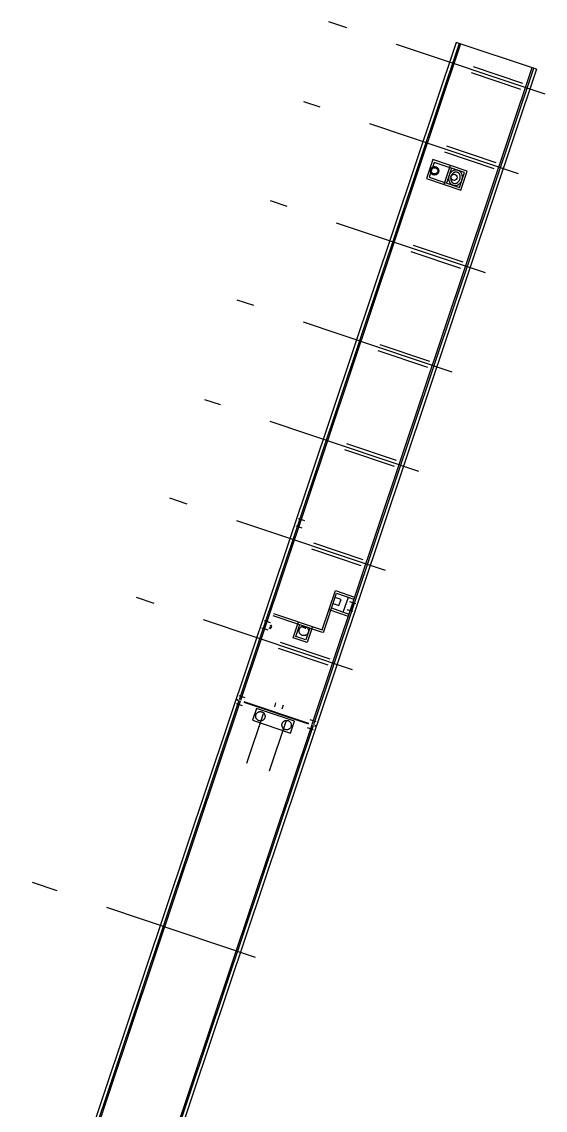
# Model space of a CAD drawing. Extents: x 2610184 to 2620710, y 1263771 to 1270672.
# Drawn here: x 2611907.4 to 2611957.4, y 1269982.1 to 1270086.1 of the extents above; entities that cross this region are included whole.
import ezdxf

# ---------------------------------------------------------------- set-up
doc = ezdxf.new("R2010")
doc.units = 0
doc.header["$LTSCALE"] = 5
doc.linetypes.add('CADWORK_AC48', pattern=[15, 1, -14])
doc.linetypes.add('CADWORK_AC49', pattern=[55, 3, -1, 0.5, -50.5])
doc.layers.add('VIADUKT_BADENSTRASSE', color=94, linetype='CONTINUOUS')

msp = doc.modelspace()

# ---------------------------------------------------------------- linework, layer by layer
at = {"layer": 'VIADUKT_BADENSTRASSE', "color": 180, "linetype": 'CADWORK_AC49', "lineweight": -3}
for p, q in [((2611957.39, 1270079.13), (2611936.71, 1270086.06)), ((2611954.85, 1270071.54), (2611934.33, 1270078.42)), ((2611951.67, 1270062.06), (2611931.12, 1270068.95)), ((2611948.49, 1270052.58), (2611927.94, 1270059.47)), ((2611945.31, 1270043.1), (2611924.86, 1270049.95)), ((2611942.13, 1270033.62), (2611921.5, 1270040.53)), ((2611938.96, 1270024.14), (2611918.33, 1270031.05)), ((2611929.71, 1269996.65), (2611907.35, 1270004.15))]:
    msp.add_line(p, q, dxfattribs=at)
at = {"layer": 'VIADUKT_BADENSTRASSE', "color": 180, "linetype": 'Continuous', "lineweight": -3}
for p, q in [((2611956.55, 1270081.52), (2611948.87, 1270084.09)), ((2611949.15, 1270084), (2611928.12, 1270021.26)), ((2611949.29, 1270083.95), (2611928.26, 1270021.21)), ((2611956.12, 1270081.66), (2611935.09, 1270018.92)), ((2611956.26, 1270081.61), (2611935.23, 1270018.87)), ((2611956.55, 1270081.52), (2611935.51, 1270018.78)), ((2611927.82, 1270021.3), (2611928, 1270021.24)), ((2611927.83, 1270021.35), (2611928.01, 1270021.29)), ((2611928.57, 1270021.05), (2611934.75, 1270018.98)), ((2611928.58, 1270021.1), (2611934.76, 1270019.03)), ((2611935.32, 1270018.79), (2611935.5, 1270018.73)), ((2611935.33, 1270018.84), (2611935.51, 1270018.78))]:
    msp.add_line(p, q, dxfattribs=at)
at = {"layer": 'VIADUKT_BADENSTRASSE', "color": 180, "linetype": 'CADWORK_AC48', "lineweight": -3}
for p, q in [((2611955.26, 1270080.16), (2611949.08, 1270082.23)), ((2611955.07, 1270079.59), (2611948.89, 1270081.66)), ((2611952.52, 1270072), (2611946.34, 1270074.08)), ((2611952.71, 1270072.57), (2611946.53, 1270074.65)), ((2611948.31, 1270072.32), (2611947.71, 1270070.52)), ((2611948.44, 1270072.07), (2611947.96, 1270070.65)), ((2611949.33, 1270062.48), (2611943.15, 1270064.55)), ((2611949.54, 1270063.09), (2611943.35, 1270065.16)), ((2611946.17, 1270053.04), (2611939.98, 1270055.11)), ((2611946.36, 1270053.61), (2611940.18, 1270055.68)), ((2611942.99, 1270043.56), (2611936.81, 1270045.63)), ((2611943.18, 1270044.13), (2611937, 1270046.2)), ((2611934, 1270038.51), (2611933.76, 1270037.8)), ((2611934.4, 1270038.37), (2611933.81, 1270038.57)), ((2611934.16, 1270037.66), (2611933.57, 1270037.86)), ((2611940, 1270034.65), (2611933.82, 1270036.72)), ((2611939.81, 1270034.08), (2611933.63, 1270036.15)), ((2611938.09, 1270029.66), (2611938.59, 1270031.07)), ((2611936.96, 1270030.05), (2611938.62, 1270029.47)), ((2611938.67, 1270030.68), (2611939.24, 1270030.49)), ((2611939.05, 1270030.55), (2611938.79, 1270029.79)), ((2611936.72, 1270029.92), (2611938.56, 1270029.28)), ((2611938.41, 1270029.92), (2611938.98, 1270029.73)), ((2611930.89, 1270027.92), (2611930.3, 1270028.12)), ((2611930.73, 1270028.76), (2611930.49, 1270028.05)), ((2611931.13, 1270028.63), (2611930.54, 1270028.83)), ((2611931.09, 1270028.09), (2611930.99, 1270028.12)), ((2611931.09, 1270028.11), (2611931, 1270028.14)), ((2611931.08, 1270028.39), (2611931.17, 1270028.36)), ((2611931.09, 1270028.41), (2611931.18, 1270028.38)), ((2611931.19, 1270028.32), (2611931.13, 1270028.13)), ((2611931.21, 1270028.31), (2611931.15, 1270028.12)), ((2611934.23, 1270028.25), (2611934.26, 1270028.35)), ((2611934.25, 1270028.25), (2611934.28, 1270028.34)), ((2611934.45, 1270028.12), (2611934.26, 1270028.19)), ((2611934.46, 1270028.14), (2611934.27, 1270028.21)), ((2611934.52, 1270028.26), (2611934.49, 1270028.16)), ((2611934.54, 1270028.25), (2611934.51, 1270028.16)), ((2611936.82, 1270025.17), (2611930.64, 1270027.24)), ((2611936.63, 1270024.6), (2611930.45, 1270026.67)), ((2611928.71, 1270021.45), (2611928.13, 1270021.65)), ((2611928.45, 1270020.7), (2611927.88, 1270020.89)), ((2611931.62, 1270021), (2611931.5, 1270020.62)), ((2611932.33, 1270020.76), (2611932.21, 1270020.39)), ((2611930.42, 1270019.93), (2611910.98, 1269961.71)), ((2611932.6, 1270019.2), (2611918.14, 1269975.9)), ((2611934.63, 1270018.62), (2611935.2, 1270018.43)), ((2611934.88, 1270019.38), (2611935.45, 1270019.19))]:
    msp.add_line(p, q, dxfattribs=at)
at = {"layer": 'VIADUKT_BADENSTRASSE', "color": 180, "linetype": 'Continuous', "lineweight": -3}
for points in [[(2611948.87, 1270084.09), (2611911.17, 1269971.65)], [(2611928.1, 1270021.21), (2611911.46, 1269971.56)], [(2611928.24, 1270021.16), (2611911.6, 1269971.51)], [(2611935.07, 1270018.87), (2611921.6, 1269978.7)], [(2611935.21, 1270018.82), (2611921.74, 1269978.66)], [(2611935.5, 1270018.73), (2611922.03, 1269978.56)]]:
    msp.add_lwpolyline(points, dxfattribs=at)
at = {"layer": 'VIADUKT_BADENSTRASSE', "color": 180, "linetype": 'CADWORK_AC48', "lineweight": -3}
for points in [[(2611949.32, 1270069.98), (2611949.93, 1270071.78), (2611946.64, 1270072.89), (2611946.04, 1270071.08), (2611949.32, 1270069.98), (2611949.32, 1270069.98)], [(2611949.2, 1270070.23), (2611949.67, 1270071.66), (2611946.77, 1270072.63), (2611946.29, 1270071.21), (2611949.2, 1270070.23), (2611949.2, 1270070.23)], [(2611931.34, 1270029.33), (2611936.18, 1270027.7), (2611937.45, 1270031.47), (2611939.1, 1270030.88)], [(2611931.4, 1270029.51), (2611936.06, 1270027.95), (2611937.33, 1270031.72), (2611939.16, 1270031.07)], [(2611937.11, 1270030.48), (2611937.67, 1270030.28), (2611937.87, 1270030.85), (2611937.31, 1270031.04)], [(2611935.13, 1270028.27), (2611934.62, 1270026.75), (2611933.29, 1270027.19), (2611933.8, 1270028.71)], [(2611934.88, 1270028.14), (2611934.49, 1270027), (2611933.55, 1270027.32), (2611933.93, 1270028.46)], [(2611933.43, 1270019.24), (2611929.78, 1270020.46), (2611929.4, 1270019.32), (2611933.05, 1270018.1), (2611933.43, 1270019.24), (2611933.43, 1270019.24)]]:
    msp.add_lwpolyline(points, dxfattribs=at)
for centre, radius in [((2611946.81, 1270071.82), 0.4), ((2611934.31, 1270027.86), 0.45), ((2611930.16, 1270019.7), 0.45), ((2611932.67, 1270018.86), 0.45)]:
    msp.add_circle(centre, radius, dxfattribs=at)
at = {"layer": 'VIADUKT_BADENSTRASSE', "color": 180, "linetype": 'Continuous', "lineweight": -3}
for centre in [(2611946.81, 1270071.82), (2611948.67, 1270071.2)]:
    msp.add_circle(centre, 0.3, dxfattribs=at)
at = {"layer": 'VIADUKT_BADENSTRASSE', "color": 180, "linetype": 'CADWORK_AC48', "lineweight": -3}
for centre, radius, start, end in [((2611949, 1270071.09), 0.85, 125.0843, 198.8241), ((2611949, 1270071.09), 0.65, 125.0843, 198.8241), ((2611948.86, 1270071.3), 0.6, 18.8241, 125.0843), ((2611948.86, 1270071.3), 0.4, 18.8241, 125.0843), ((2611948.77, 1270071.01), 0.6, 198.8241, 305.0843), ((2611948.77, 1270071.01), 0.4, 198.8241, 305.0843), ((2611948.62, 1270071.22), 0.65, 305.0843, 18.8241), ((2611948.62, 1270071.22), 0.85, 305.0843, 18.8241), ((2611931.1, 1270028.14), 0.03, 251.4646, 341.4646), ((2611931.1, 1270028.14), 0.05, 251.4646, 341.4646), ((2611931.17, 1270028.33), 0.03, 341.4646, 71.4646), ((2611931.17, 1270028.33), 0.05, 341.4646, 71.4646), ((2611934.27, 1270028.24), 0.05, 161.4646, 251.4646), ((2611934.27, 1270028.24), 0.03, 161.4646, 251.4646), ((2611934.46, 1270028.17), 0.05, 251.4646, 341.4646), ((2611934.46, 1270028.17), 0.03, 251.4646, 341.4646)]:
    msp.add_arc(centre, radius, start, end, dxfattribs=at)

doc.saveas('drawing.dxf')
